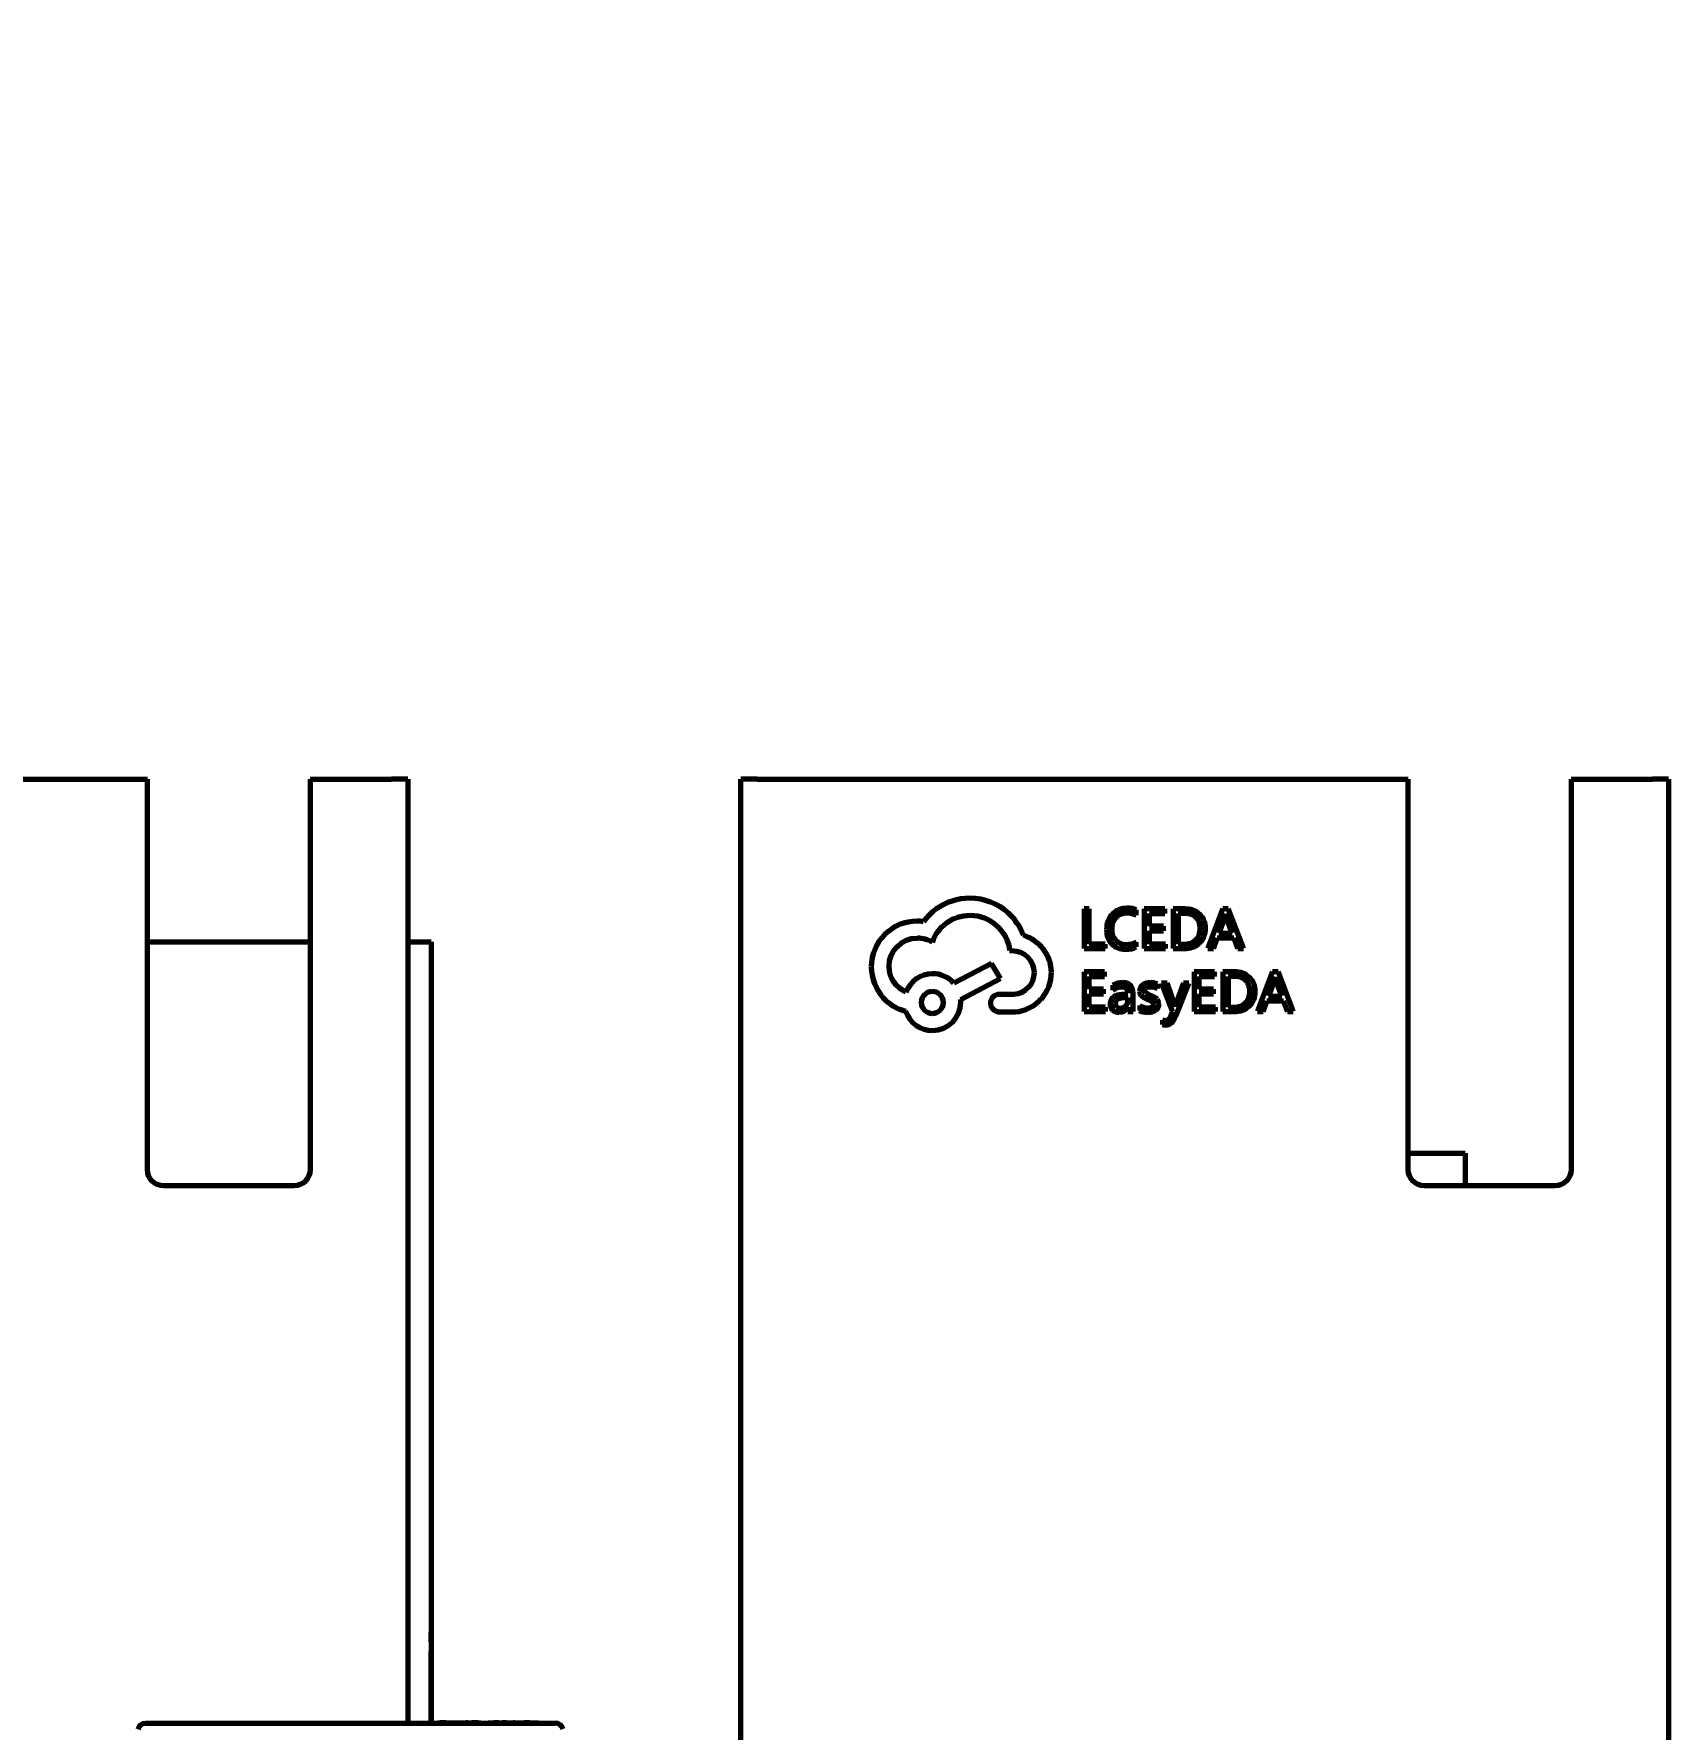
# Model space of a CAD drawing. Header units: millimetres. Extents: x 0 to 1189, y 0 to 841.
# Drawn here: x 586.56 to 596.63, y 583.34 to 593.76 of the extents above; entities that cross this region are included whole.
import ezdxf

# ---------------------------------------------------------------- set-up
doc = ezdxf.new("R2010")
doc.units = ezdxf.units.MM
doc.header["$LTSCALE"] = 0.75
doc.layers.add('FD_Dimensions', color=7, linetype='Continuous', lineweight=35)
doc.layers.add('Visible', color=7, linetype='Continuous', lineweight=70)
doc.styles.get("Standard").update_dxf_attribs({"font": 'arial.ttf'})
doc.dimstyles.new('Dim-ISO-25', dxfattribs={"dimtxt": 3.5, "dimasz": 3.5, "dimexe": 2.1, "dimexo": 2.1, "dimgap": 1.4, "dimtad": 1, "dimzin": 12, "dimdsep": 46, "dimtxsty": 'Standard', "dimcen": 0, "dimazin": 3, "dimtp": 0.1, "dimtm": 0.1, "dimtfac": 0.714286, "dimtmove": 0, "dimatfit": 3, "dimfxl": 1, "dimtzin": 12, "dimarcsym": 0})

# ---------------------------------------------------------------- blocks, each defined once
blk = doc.blocks.new('*D53')
at = {"layer": 'Defpoints', "color": 0, "transparency": 16777216}
for p in [(650.869146, 593.760403), (550.357187, 575.580703), (650.869146, 554.580703)]:
    blk.add_point(p, dxfattribs=at)
at = {"layer": 'FD_Dimensions', "color": 0, "lineweight": -2, "transparency": 16777216}
for p, q in [((650.869146, 591.660403), (650.869146, 552.480703)), ((550.357187, 573.480703), (550.357187, 552.480703)), ((553.857187, 554.580703), (647.369146, 554.580703))]:
    blk.add_line(p, q, dxfattribs=at)
at = {"layer": 'FD_Dimensions', "color": 0, "transparency": 16777216}
for points in [[(553.857187, 555.164037), (553.857187, 553.99737), (550.357187, 554.580703)], [(647.369146, 555.164037), (647.369146, 553.99737), (650.869146, 554.580703)]]:
    blk.add_solid(points, dxfattribs=at)
at = {"layer": 'FD_Dimensions', "color": 0, "transparency": 16777216, "insert": (600.613167, 557.767709), "char_height": 3.5, "attachment_point": 5}
blk.add_mtext('100.51', dxfattribs=at)

msp = doc.modelspace()

# ---------------------------------------------------------------- linework, layer by layer
at = {"layer": 'Visible', "extrusion": (0, 1, 0)}
for p, q in [((583.253, 589.181), (587.253, 589.181)), ((587.253, 586.781), (587.253, 589.181)), ((588.253, 589.181), (588.753, 589.181)), ((588.253, 589.181), (588.253, 586.781)), ((588.853, 589.181), (588.753, 589.181)), ((588.853, 589.181), (588.853, 583.38)), ((591, 589.181), (590.9, 589.181)), ((590.9, 582.181), (590.9, 589.181)), ((591, 589.181), (595, 589.181)), ((595, 586.781), (595, 589.181)), ((596, 589.181), (596.5, 589.181)), ((596, 589.181), (596, 586.781)), ((596.6, 589.181), (596.5, 589.181)), ((596.6, 589.181), (596.6, 582.181)), ((593.039, 588.383), (593.008, 588.383)), ((593.008, 588.383), (593.008, 588.139)), ((593.039, 588.167), (593.039, 588.383)), ((593.329, 588.344), (593.329, 588.377)), ((593.504, 588.383), (593.378, 588.383)), ((593.378, 588.383), (593.378, 588.139)), ((593.41, 588.277), (593.41, 588.355)), ((593.41, 588.355), (593.504, 588.355)), ((593.504, 588.355), (593.504, 588.383)), ((593.625, 588.383), (593.556, 588.383)), ((593.556, 588.383), (593.556, 588.139)), ((593.587, 588.355), (593.587, 588.167)), ((593.624, 588.355), (593.587, 588.355)), ((593.861, 588.383), (593.768, 588.139)), ((593.873, 588.335), (593.836, 588.233)), ((593.894, 588.383), (593.861, 588.383)), ((593.877, 588.352), (593.877, 588.352)), ((593.918, 588.233), (593.881, 588.335)), ((593.987, 588.139), (593.894, 588.383)), ((593.497, 588.277), (593.41, 588.277)), ((593.41, 588.167), (593.41, 588.249)), ((593.41, 588.249), (593.497, 588.249)), ((593.497, 588.249), (593.497, 588.277)), ((593.803, 588.139), (593.826, 588.206)), ((593.826, 588.206), (593.928, 588.206)), ((593.836, 588.233), (593.918, 588.233)), ((593.928, 588.206), (593.953, 588.139)), ((587.253, 588.181), (588.253, 588.181)), ((588.853, 588.181), (588.996, 588.181)), ((588.996, 588.181), (588.996, 583.38)), ((592.551, 588.127), (592.565, 588.127)), ((593.008, 588.139), (593.137, 588.139)), ((593.137, 588.167), (593.039, 588.167)), ((593.137, 588.139), (593.137, 588.167)), ((593.329, 588.149), (593.329, 588.179)), ((593.378, 588.139), (593.509, 588.139)), ((593.509, 588.167), (593.41, 588.167)), ((593.509, 588.139), (593.509, 588.167)), ((593.556, 588.139), (593.623, 588.139)), ((593.587, 588.167), (593.623, 588.167)), ((593.768, 588.139), (593.803, 588.139)), ((593.953, 588.139), (593.987, 588.139)), ((592.44, 588.048), (592.208, 587.926)), ((592.494, 587.956), (592.44, 588.048)), ((593.134, 587.996), (593.008, 587.996)), ((593.008, 587.996), (593.008, 587.752)), ((593.134, 587.968), (593.134, 587.996)), ((593.81, 587.996), (593.684, 587.996)), ((593.684, 587.996), (593.684, 587.752)), ((593.81, 587.968), (593.81, 587.996)), ((593.931, 587.996), (593.861, 587.996)), ((593.861, 587.996), (593.861, 587.752)), ((594.166, 587.996), (594.073, 587.752)), ((594.2, 587.996), (594.166, 587.996)), ((594.293, 587.752), (594.2, 587.996)), ((592.251, 587.827), (592.494, 587.956)), ((593.039, 587.89), (593.039, 587.968)), ((593.039, 587.968), (593.134, 587.968)), ((593.127, 587.89), (593.039, 587.89)), ((593.127, 587.862), (593.127, 587.89)), ((593.186, 587.914), (593.186, 587.884)), ((593.459, 587.893), (593.459, 587.922)), ((593.518, 587.926), (593.484, 587.926)), ((593.484, 587.926), (593.552, 587.752)), ((593.563, 587.795), (593.518, 587.926)), ((593.619, 587.926), (593.572, 587.795)), ((593.572, 587.725), (593.651, 587.926)), ((593.651, 587.926), (593.619, 587.926)), ((593.715, 587.89), (593.715, 587.968)), ((593.715, 587.968), (593.81, 587.968)), ((593.803, 587.89), (593.715, 587.89)), ((593.803, 587.862), (593.803, 587.89)), ((593.893, 587.968), (593.893, 587.779)), ((593.93, 587.968), (593.893, 587.968)), ((594.178, 587.947), (594.142, 587.846)), ((594.183, 587.965), (594.182, 587.965)), ((594.224, 587.846), (594.187, 587.947)), ((592.251, 587.81), (592.251, 587.827)), ((592.576, 587.857), (592.497, 587.857)), ((593.039, 587.779), (593.039, 587.862)), ((593.039, 587.862), (593.127, 587.862)), ((593.139, 587.779), (593.039, 587.779)), ((593.139, 587.752), (593.139, 587.779)), ((593.278, 587.862), (593.226, 587.855)), ((593.278, 587.839), (593.237, 587.834)), ((593.277, 587.779), (593.278, 587.779)), ((593.278, 587.822), (593.278, 587.839)), ((593.278, 587.779), (593.278, 587.752)), ((593.309, 587.752), (593.309, 587.864)), ((593.35, 587.789), (593.35, 587.758)), ((593.567, 587.781), (593.563, 587.795)), ((593.568, 587.781), (593.567, 587.781)), ((593.715, 587.779), (593.715, 587.862)), ((593.715, 587.862), (593.803, 587.862)), ((593.815, 587.779), (593.715, 587.779)), ((593.815, 587.752), (593.815, 587.779)), ((593.893, 587.779), (593.928, 587.779)), ((594.108, 587.752), (594.132, 587.818)), ((594.132, 587.818), (594.233, 587.818)), ((594.142, 587.846), (594.224, 587.846)), ((594.233, 587.818), (594.258, 587.752)), ((592.484, 587.751), (592.586, 587.751)), ((593.008, 587.752), (593.139, 587.752)), ((593.278, 587.752), (593.309, 587.752)), ((593.49, 587.699), (593.49, 587.672)), ((593.552, 587.752), (593.539, 587.72)), ((593.684, 587.752), (593.815, 587.752)), ((593.861, 587.752), (593.928, 587.752)), ((594.073, 587.752), (594.108, 587.752)), ((594.258, 587.752), (594.293, 587.752)), ((595, 586.881), (595.35, 586.881)), ((595.35, 586.881), (595.35, 586.681)), ((588.153, 586.681), (587.353, 586.681)), ((595.9, 586.681), (595.1, 586.681)), ((588.997, 583.936), (588.996, 583.936)), ((588.997, 583.879), (588.997, 583.936)), ((588.997, 583.819), (588.996, 583.819)), ((588.997, 583.879), (588.997, 583.819)), ((588.997, 583.749), (588.997, 583.819)), ((588.997, 583.585), (588.997, 583.749)), ((588.997, 583.427), (588.997, 583.585)), ((588.997, 583.38), (588.997, 583.427)), ((587.243, 583.38), (589.759, 583.38)), ((589.035, 583.381), (589.052, 583.381)), ((589.035, 583.381), (589.035, 583.38)), ((589.086, 583.381), (589.052, 583.381)), ((589.086, 583.381), (589.125, 583.381)), ((589.086, 583.381), (589.086, 583.38)), ((589.125, 583.381), (589.167, 583.381)), ((589.167, 583.381), (589.211, 583.381)), ((589.167, 583.381), (589.167, 583.38)), ((589.223, 583.381), (589.211, 583.381)), ((589.211, 583.381), (589.211, 583.38)), ((589.223, 583.381), (589.247, 583.381)), ((589.223, 583.381), (589.223, 583.38)), ((589.285, 583.381), (589.247, 583.381)), ((589.247, 583.381), (589.247, 583.38)), ((589.285, 583.381), (589.301, 583.381)), ((589.301, 583.381), (589.301, 583.38)), ((589.348, 583.381), (589.348, 583.38)), ((589.348, 583.381), (589.38, 583.381)), ((589.38, 583.381), (589.38, 583.38)), ((589.382, 583.381), (589.382, 583.38)), ((589.387, 583.381), (589.382, 583.381)), ((589.387, 583.381), (589.391, 583.381)), ((589.387, 583.381), (589.387, 583.38)), ((589.4, 583.381), (589.391, 583.381)), ((589.413, 583.381), (589.4, 583.381)), ((589.413, 583.381), (589.413, 583.381)), ((589.413, 583.381), (589.421, 583.381)), ((589.413, 583.381), (589.413, 583.38)), ((589.413, 583.381), (589.413, 583.38)), ((589.421, 583.381), (589.426, 583.381)), ((589.421, 583.381), (589.421, 583.38)), ((589.426, 583.381), (589.426, 583.38)), ((589.431, 583.381), (589.431, 583.38)), ((589.442, 583.381), (589.431, 583.381)), ((589.454, 583.381), (589.442, 583.381)), ((589.459, 583.381), (589.454, 583.381)), ((589.459, 583.381), (589.463, 583.381)), ((589.459, 583.381), (589.459, 583.38)), ((589.463, 583.381), (589.463, 583.38)), ((589.463, 583.381), (589.464, 583.381)), ((589.464, 583.381), (589.464, 583.38)), ((589.464, 583.381), (589.469, 583.381)), ((589.469, 583.381), (589.484, 583.381)), ((589.484, 583.381), (589.503, 583.381)), ((589.511, 583.381), (589.503, 583.381)), ((589.503, 583.381), (589.503, 583.38)), ((589.511, 583.381), (589.511, 583.38)), ((589.511, 583.381), (589.542, 583.381)), ((589.542, 583.381), (589.545, 583.381)), ((589.542, 583.381), (589.542, 583.38)), ((589.545, 583.381), (589.553, 583.381)), ((589.545, 583.381), (589.545, 583.38)), ((589.553, 583.381), (589.569, 583.381)), ((589.553, 583.381), (589.553, 583.38)), ((589.592, 583.381), (589.569, 583.381)), ((589.601, 583.381), (589.592, 583.381)), ((589.601, 583.381), (589.601, 583.38)), ((589.604, 583.381), (589.613, 583.381)), ((589.604, 583.381), (589.604, 583.38)), ((589.613, 583.381), (589.618, 583.381)), ((589.613, 583.381), (589.613, 583.38)), ((589.618, 583.381), (589.643, 583.381)), ((589.618, 583.381), (589.618, 583.38)), ((589.643, 583.381), (589.649, 583.381)), ((589.643, 583.381), (589.643, 583.38)), ((589.649, 583.381), (589.657, 583.381)), ((589.649, 583.381), (589.649, 583.38)), ((589.657, 583.381), (589.657, 583.38))]:
    msp.add_line(p, q, dxfattribs=at)
at = {"layer": 'Visible'}
for centre, radius, start, end in [((592.304, 588.088), 0.361, 48.5692, 89.5818), ((591.982, 588.021), 0.183, 59.0582, 89.3367), ((592.079, 587.814), 0.171, 40.8839, 90.3662), ((592.076, 587.808), 0.0677, 90, 270), ((592.076, 587.808), 0.0677, 270, 90), ((592.487, 587.804), 0.054, 90.2265, 179.7735), ((592.076, 587.809), 0.173, 198.4366, 270.4025), ((589.759, 583.332), 0.048, 12.5288, 90)]:
    msp.add_arc(centre, radius, start, end, dxfattribs=at)
at = {"layer": 'Visible', "extrusion": (-2e-16, 0, -1)}
for centre, radius, start, end in [((-587.353, 586.781), 0.1, 270, 0), ((-588.153, 586.781), 0.1, 180, 270), ((-595.1, 586.781), 0.1, 270, 0), ((-595.9, 586.781), 0.1, 180, 270), ((-587.243, 583.332), 0.048, 12.5288, 90)]:
    msp.add_arc(centre, radius, start, end, dxfattribs=at)
at = {"layer": 'Visible'}
for centre, major_axis, ratio, start_param, end_param in [((592.358, 587.849), (-0.124, 0.592), 0.759986, -0.15803, 0.321953), ((591.994, 587.985), (-0.085, 0.313), 0.926516, -0.247037, 0.487553), ((592.31, 588.162), (-0.324, 0.137), 0.837988, 3.806534, 4.311597), ((591.901, 587.206), (1.456, 1.151), 0.183486, 0.098091, 0.22818), ((581.911, 572.526), (11.779, 15.81), 0.066126, -0.004639, 0.049226), ((588.81, 584.142), (4.892, 4.183), 0.103718, -0.088444, 0.016), ((591.975, 588.026), (-0.015, 0.278), 0.986122, 0.723884, 1.515679), ((603.703, 595.5), (10.535, 7.319), 0.091427, 3.07816, 3.155207), ((586.008, 597.667), (-7.681, 9.48), 0.081091, 3.075982, 3.149198), ((585.819, 594.437), (-7.883, 6.237), 0.088029, 3.129863, 3.211123), ((566.253, 604.944), (-27.484, 16.747), 0.058151, 3.125269, 3.177012), ((580.389, 609.428), (-13.31, 21.269), 0.069256, 3.098279, 3.154959), ((591.967, 588.018), (-0.132, 0.24), 0.961885, 1.052742, 1.811113), ((592.567, 587.995), (-0.071, 0.233), 0.988956, 3.667174, 4.414493), ((594.135, 588.299), (0.78, 0.444), 0.212187, 3.021435, 3.170188), ((582.217, 572.139), (11.779, 15.81), 0.066126, -0.004639, 0.049226), ((589.115, 583.754), (4.892, 4.183), 0.103718, -0.088444, 0.016), ((566.559, 604.557), (-27.484, 16.747), 0.058151, 3.125269, 3.177012), ((592.517, 588.909), (0.681, 1.123), 0.458145, 3.008744, 3.278684), ((592.548, 588.045), (-0.09, 0.284), 0.895466, 2.941428, 3.612698), ((593.803, 587.351), (-0.597, 0.47), 0.179873, -0.023647, 0.140528), ((593.887, 588.69), (0.677, 0.912), 0.157797, 3.127272, 3.258245), ((590.807, 592.156), (-2.447, 4.401), 0.103328, 3.08421, 3.203007), ((592.67, 588.927), (-0.583, 1.149), 0.178116, 3.051539, 3.208707), ((594.312, 587.832), (-0.957, 0.03), 0.112393, 0.09008, 0.298014), ((592.965, 587.812), (0.498, 0.003), 0.172865, 0.150241, 0.427799), ((591.571, 588.774), (-1.892, 0.997), 0.138063, 3.070155, 3.214237), ((590.856, 586.401), (2.606, 1.419), 0.115, -0.062543, 0.026007), ((586.314, 597.28), (-7.681, 9.48), 0.081091, 3.075982, 3.149198), ((580.695, 609.041), (-13.31, 21.269), 0.069256, 3.098279, 3.154959), ((586.124, 594.05), (-7.883, 6.237), 0.088029, 3.129863, 3.211123), ((597.494, 593.517), (4.307, 5.759), 0.081663, 3.133606, 3.202597), ((596.577, 592.904), (3.235, 5.142), 0.118939, 3.153272, 3.216276), ((591.966, 589.484), (-1.487, 1.719), 0.165872, 2.999062, 3.125444), ((593.562, 587.722), (0.0885, 0.0378), 0.416627, 3.605484, 3.914095)]:
    msp.add_ellipse(centre, major_axis=major_axis, ratio=ratio, start_param=start_param, end_param=end_param, dxfattribs=at)
at = {"layer": 'Visible', "extrusion": (-2e-16, 0, -1)}
for centre, major_axis, ratio, start_param, end_param in [((597.224, 595.165), (4.001, 6.991), 0.097346, 3.085934, 3.171643), ((592.039, 590.389), (-1.289, 2.211), 0.20241, 3.137786, 3.259037), ((583.276, 575.818), (9.989, 12.08), 0.041306, -0.034144, 0.049909), ((593.561, 587.811), (-0.178, 0.079), 0.308323, -0.135478, 0.187925), ((595.135, 587.546), (-1.749, 0.325), 0.038733, -0.20033, -0.064083), ((593.06, 587.87), (-0.372, 0.064), 0.092739, 2.683435, 2.982605), ((583.006, 594.594), (-10.427, 6.81), 0.038112, 3.116708, 3.199884)]:
    msp.add_ellipse(centre, major_axis=major_axis, ratio=ratio, start_param=start_param, end_param=end_param, dxfattribs=at)
at = {"layer": 'Visible'}
for points in [[(592.022, 588.304), (592.008, 588.306), (591.996, 588.308), (591.982, 588.308)], [(592.098, 588.381), (592.069, 588.36), (592.045, 588.334), (592.022, 588.304)], [(592.076, 588.178), (592.109, 588.275), (592.199, 588.344), (592.308, 588.344)], [(592.308, 588.344), (592.433, 588.344), (592.537, 588.249), (592.551, 588.127)], [(593.182, 588.351), (593.158, 588.327), (593.147, 588.296), (593.147, 588.256)], [(593.18, 588.258), (593.18, 588.289), (593.188, 588.313), (593.205, 588.331)], [(593.272, 588.387), (593.235, 588.387), (593.205, 588.375), (593.182, 588.351)], [(593.205, 588.331), (593.223, 588.35), (593.245, 588.359), (593.272, 588.359)], [(593.272, 588.359), (593.293, 588.359), (593.312, 588.354), (593.329, 588.344)], [(593.717, 588.351), (593.693, 588.372), (593.662, 588.383), (593.625, 588.383)], [(593.754, 588.264), (593.754, 588.3), (593.742, 588.329), (593.717, 588.351)], [(593.877, 588.352), (593.875, 588.344), (593.874, 588.339), (593.873, 588.335)], [(593.881, 588.335), (593.88, 588.338), (593.879, 588.344), (593.877, 588.352)], [(591.81, 588.03), (591.81, 588.126), (591.888, 588.204), (591.984, 588.204)], [(592.808, 587.994), (592.806, 588.098), (592.735, 588.19), (592.636, 588.221)], [(593.204, 588.188), (593.188, 588.206), (593.18, 588.229), (593.18, 588.258)], [(592.565, 588.127), (592.64, 588.127), (592.701, 588.067), (592.701, 587.992)], [(593.178, 588.168), (593.199, 588.146), (593.227, 588.135), (593.262, 588.135)], [(593.262, 588.135), (593.289, 588.135), (593.311, 588.139), (593.329, 588.149)], [(591.914, 587.871), (591.854, 587.898), (591.81, 587.959), (591.81, 588.03)], [(592.078, 587.985), (592.003, 587.985), (591.939, 587.936), (591.914, 587.871)], [(592.701, 587.992), (592.701, 587.921), (592.647, 587.862), (592.576, 587.857)], [(594.023, 587.963), (593.999, 587.985), (593.968, 587.996), (593.931, 587.996)], [(593.246, 587.93), (593.223, 587.93), (593.203, 587.925), (593.186, 587.914)], [(593.186, 587.884), (593.203, 587.898), (593.222, 587.905), (593.243, 587.905)], [(593.309, 587.864), (593.309, 587.908), (593.288, 587.93), (593.246, 587.93)], [(593.37, 587.916), (593.357, 587.907), (593.35, 587.894), (593.35, 587.879)], [(593.418, 587.93), (593.399, 587.93), (593.383, 587.925), (593.37, 587.916)], [(593.388, 587.865), (593.384, 587.869), (593.382, 587.875), (593.382, 587.882)], [(593.391, 587.899), (593.397, 587.903), (593.405, 587.905), (593.415, 587.905)], [(593.415, 587.905), (593.432, 587.905), (593.446, 587.901), (593.459, 587.893)], [(593.459, 587.922), (593.447, 587.927), (593.433, 587.93), (593.418, 587.93)], [(594.06, 587.877), (594.06, 587.913), (594.048, 587.942), (594.023, 587.963)], [(594.182, 587.965), (594.181, 587.957), (594.18, 587.951), (594.178, 587.947)], [(594.187, 587.947), (594.186, 587.951), (594.184, 587.956), (594.183, 587.965)], [(592.078, 587.636), (592.173, 587.636), (592.251, 587.714), (592.251, 587.81)], [(592.497, 587.857), (592.494, 587.857), (592.491, 587.858), (592.487, 587.858)], [(593.226, 587.855), (593.188, 587.85), (593.168, 587.831), (593.168, 587.798)], [(593.168, 587.798), (593.168, 587.783), (593.173, 587.77), (593.183, 587.761)], [(593.199, 587.801), (593.199, 587.792), (593.202, 587.786), (593.208, 587.78)], [(593.237, 587.834), (593.223, 587.832), (593.213, 587.828), (593.208, 587.823)], [(593.265, 587.787), (593.274, 587.796), (593.278, 587.808), (593.278, 587.822)], [(593.4, 587.772), (593.382, 587.772), (593.366, 587.778), (593.35, 587.789)], [(593.428, 587.813), (593.434, 587.808), (593.436, 587.803), (593.436, 587.796)], [(593.572, 587.795), (593.57, 587.789), (593.569, 587.784), (593.568, 587.781)], [(593.507, 587.696), (593.502, 587.696), (593.496, 587.697), (593.49, 587.699)], [(593.539, 587.72), (593.532, 587.704), (593.521, 587.696), (593.507, 587.696)], [(593.51, 587.67), (593.536, 587.67), (593.557, 587.688), (593.572, 587.725)]]:
    msp.add_open_spline(points, degree=3, dxfattribs=at)
msp.add_open_spline([(592.433, 587.805), (592.433, 587.798), (592.435, 587.791), (592.44, 587.778), (592.444, 587.773), (592.453, 587.763), (592.458, 587.759), (592.47, 587.753), (592.477, 587.751), (592.484, 587.751)], degree=3, knots=[-0.008120174, -0.008120174, -0.008120174, -0.008120174, -0.006067813, -0.006067813, -0.004054113, -0.004054113, -0.002047333, -0.002047333, 0, 0, 0, 0], dxfattribs=at)

# ---------------------------------------------------------------- dimensions: what is measured, and where the dimension line sits
at = {"layer": 'FD_Dimensions'}
dim = msp.add_linear_dim(base=(650.869, 554.581), p1=(550.357, 575.581), p2=(650.869, 593.76), dimstyle='Dim-ISO-25', override={"dimlfac": 1, "dimclrd": 0, "dimclre": 0}, dxfattribs=at)
dim.commit()
dim.dimension.update_dxf_attribs({"geometry": '*D53', "text_midpoint": (600.613, 557.768)})

doc.saveas('drawing.dxf')
